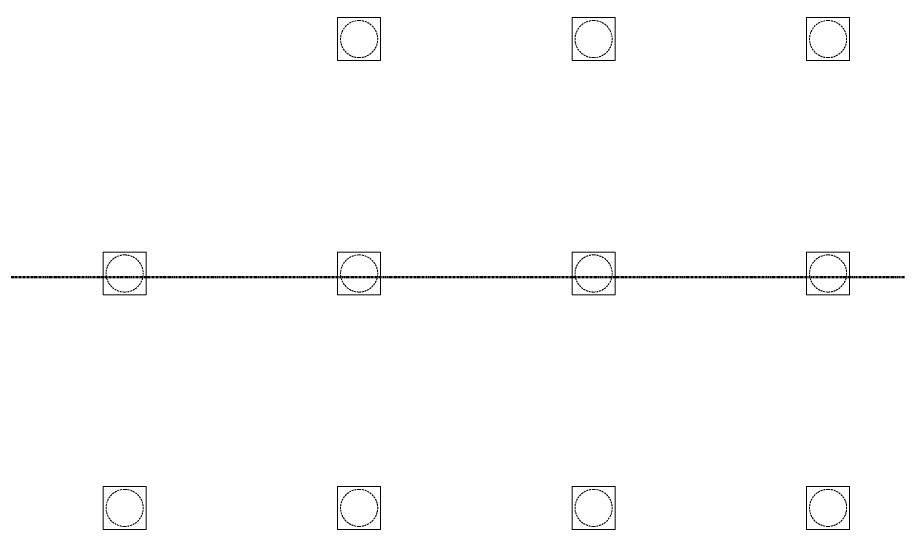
# Model space of a CAD drawing. Header units: millimetres. Extents: x -794868 to -715506, y -16735 to 22434.
# Drawn here: x -725246 to -722992, y 4494 to 5804 of the extents above; entities that cross this region are included whole.
import ezdxf
from ezdxf.xclip import XClip

# ---------------------------------------------------------------- set-up
doc = ezdxf.new("R2010")
doc.units = ezdxf.units.MM
doc.header["$XCLIPFRAME"] = 0
doc.linetypes.add('DPA_Grid _ Level 100', pattern=[10, 5.5, -1.6, 1.3, -1.6])
doc.linetypes.add('Hidden', pattern=[7.2, 4.7, -2.5])
doc.layers.add('A-DETL-MBND', color=2, linetype='Hidden', lineweight=9)
doc.layers.add('G-ANNO-SECL', color=3, linetype='Continuous', lineweight=9)

# ---------------------------------------------------------------- blocks, each defined once
blk = doc.blocks.new('Pedestal GSL - Pedestal GSL-18587400-4160-01 UPPER PLATFORM LEVEL - REFLECTED CEILING PLAN')
at = {"layer": 'A-DETL-MBND'}
for p, q in [((55, 55), (-55, 55)), ((-55, 55), (-55, -55)), ((-55, -55), (-55, 55)), ((-55, 55), (55, 55)), ((55, -55), (55, 55)), ((55, 55), (55, -55)), ((-55, -55), (55, -55)), ((55, -55), (-55, -55))]:
    blk.add_line(p, q, dxfattribs=at)
for start, end in [(360, 180), (0, 180), (180, 360), (180, 360)]:
    blk.add_arc((0, 0), 47.5, start, end, dxfattribs=at)
blk = doc.blocks.new('C-1-PP19-AR-4160-01-B_20250902-175713_EXDOWNLIGHT')
at = {"layer": 'A-DETL-MBND', "rotation": 270}
for p in [(20310.1, 2170.4), (20910.1, 2170.4), (21510.1, 2170.4), (19710.1, 1570.4), (20310.1, 1570.4), (20910.1, 1570.4), (21510.1, 1570.4), (19710.1, 970.4), (20310.1, 970.4), (20910.1, 970.4), (21510.1, 970.4)]:
    blk.add_blockref('Pedestal GSL - Pedestal GSL-18587400-4160-01 UPPER PLATFORM LEVEL - REFLECTED CEILING PLAN', p, dxfattribs=at)

msp = doc.modelspace()

# ---------------------------------------------------------------- linework, layer by layer
at = {"layer": 'G-ANNO-SECL', "linetype": 'DPA_Grid _ Level 100', "lineweight": 50}
msp.add_line((-792512.5, 5139.9), (-718440.1, 5139.9), dxfattribs=at)

# ---------------------------------------------------------------- block references
ref = msp.add_blockref('C-1-PP19-AR-4160-01-B_20250902-175713_EXDOWNLIGHT', (-744682.4, 3579))
XClip(ref).set_block_clipping_path([(-45801.3280238605, -9620.0077451947), (23704.0078937773, 10334.9999958097)])

doc.saveas('drawing.dxf')
